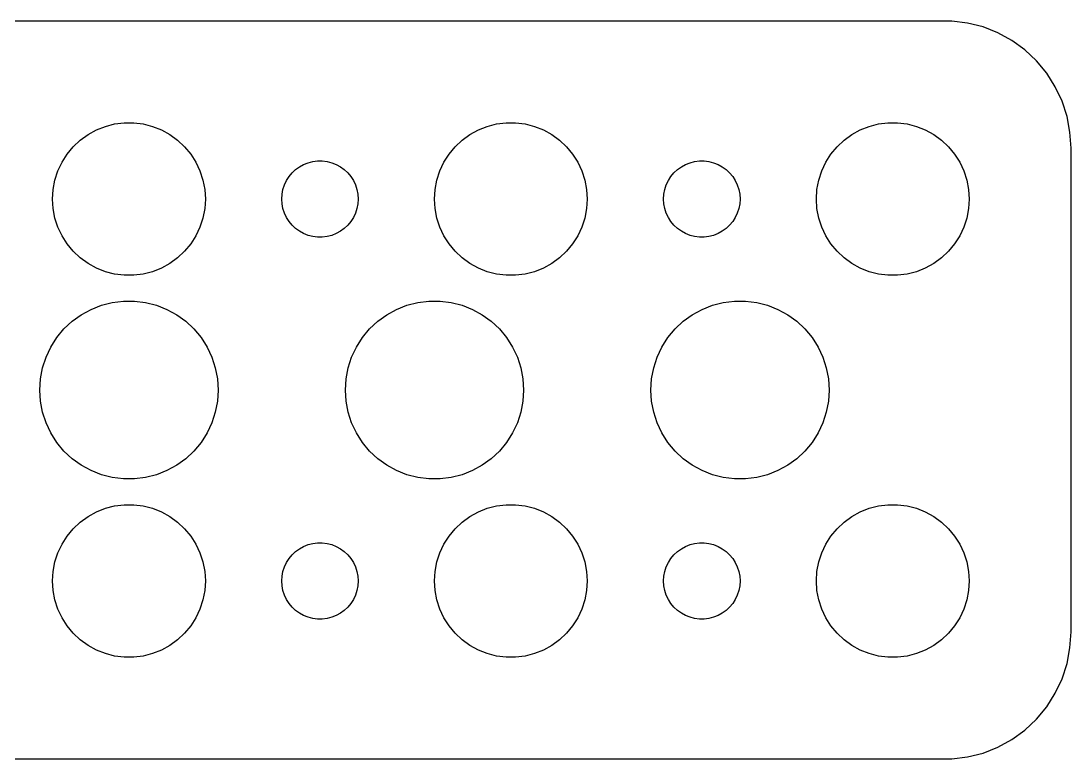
# Model space of a CAD drawing. Header units: metres. Extents: x -37 to 37, y 24.5 to 53.5.
# Drawn here: x -4.24 to 37, y 24.51 to 53.49 of the extents above; entities that cross this region are included whole.
import ezdxf

# ---------------------------------------------------------------- set-up
doc = ezdxf.new("R2010")
doc.units = ezdxf.units.M

msp = doc.modelspace()

# ---------------------------------------------------------------- linework, layer by layer
for p, q in [((32.3139, 53.4901), (-32.3139, 53.4901)), ((32.9369, 53.4114), (32.3139, 53.4901)), ((33.5451, 53.2553), (32.9369, 53.4114)), ((34.1289, 53.0241), (33.5451, 53.2553)), ((34.6791, 52.7216), (34.1289, 53.0241)), ((35.1871, 52.3526), (34.6791, 52.7216)), ((35.6448, 51.9227), (35.1871, 52.3526)), ((36.0451, 51.4389), (35.6448, 51.9227)), ((36.3815, 50.9088), (36.0451, 51.4389)), ((36.6489, 50.3406), (36.3815, 50.9088)), ((36.8429, 49.7434), (36.6489, 50.3406)), ((-0.56213, 49.4469), (-0.18837, 49.4941)), ((-0.18837, 49.4941), (0.18837, 49.4941)), ((0.18837, 49.4941), (0.56213, 49.4469)), ((14.4379, 49.4469), (14.8116, 49.4941)), ((14.8116, 49.4941), (15.1884, 49.4941)), ((15.1884, 49.4941), (15.5621, 49.4469)), ((29.4379, 49.4469), (29.8116, 49.4941)), ((29.8116, 49.4941), (30.1884, 49.4941)), ((30.1884, 49.4941), (30.5621, 49.4469)), ((36.9606, 49.1267), (36.8429, 49.7434)), ((-1.60747, 49.033), (-1.27733, 49.2145)), ((-1.27733, 49.2145), (-0.92705, 49.3532)), ((-0.92705, 49.3532), (-0.56213, 49.4469)), ((0.56213, 49.4469), (0.92705, 49.3532)), ((0.92705, 49.3532), (1.27733, 49.2145)), ((1.27733, 49.2145), (1.60747, 49.033)), ((13.3925, 49.033), (13.7227, 49.2145)), ((13.7227, 49.2145), (14.0729, 49.3532)), ((14.0729, 49.3532), (14.4379, 49.4469)), ((15.5621, 49.4469), (15.927, 49.3532)), ((15.927, 49.3532), (16.2773, 49.2145)), ((16.2773, 49.2145), (16.6075, 49.033)), ((28.3925, 49.033), (28.7227, 49.2145)), ((28.7227, 49.2145), (29.0729, 49.3532)), ((29.0729, 49.3532), (29.4379, 49.4469)), ((30.5621, 49.4469), (30.927, 49.3532)), ((30.927, 49.3532), (31.2773, 49.2145)), ((31.2773, 49.2145), (31.6075, 49.033)), ((37, 48.5), (36.9606, 49.1267)), ((-2.1869, 48.5536), (-1.91226, 48.8115)), ((-1.91226, 48.8115), (-1.60747, 49.033)), ((1.60747, 49.033), (1.91226, 48.8115)), ((1.91226, 48.8115), (2.1869, 48.5536)), ((12.8131, 48.5536), (13.0877, 48.8115)), ((13.0877, 48.8115), (13.3925, 49.033)), ((16.6075, 49.033), (16.9123, 48.8115)), ((16.9123, 48.8115), (17.1869, 48.5536)), ((27.8131, 48.5536), (28.0877, 48.8115)), ((28.0877, 48.8115), (28.3925, 49.033)), ((31.6075, 49.033), (31.9123, 48.8115)), ((31.9123, 48.8115), (32.1869, 48.5536)), ((-2.62891, 47.9453), (-2.42705, 48.2634)), ((-2.42705, 48.2634), (-2.1869, 48.5536)), ((2.1869, 48.5536), (2.42705, 48.2634)), ((2.42705, 48.2634), (2.62891, 47.9453)), ((12.3711, 47.9453), (12.5729, 48.2634)), ((12.5729, 48.2634), (12.8131, 48.5536)), ((17.1869, 48.5536), (17.427, 48.2634)), ((17.427, 48.2634), (17.6289, 47.9453)), ((27.3711, 47.9453), (27.5729, 48.2634)), ((27.5729, 48.2634), (27.8131, 48.5536)), ((32.1869, 48.5536), (32.427, 48.2634)), ((32.427, 48.2634), (32.6289, 47.9453)), ((37, 29.5), (37, 48.5)), ((-2.78932, 47.6044), (-2.62891, 47.9453)), ((2.62891, 47.9453), (2.78932, 47.6044)), ((6.69626, 47.7665), (6.86133, 47.8572)), ((6.86133, 47.8572), (7.03647, 47.9266)), ((7.03647, 47.9266), (7.21892, 47.9734)), ((7.21892, 47.9734), (7.40581, 47.997)), ((7.40581, 47.997), (7.59418, 47.997)), ((7.59418, 47.997), (7.78107, 47.9734)), ((7.78107, 47.9734), (7.96352, 47.9266)), ((7.96352, 47.9266), (8.13866, 47.8572)), ((8.13866, 47.8572), (8.30373, 47.7665)), ((12.2107, 47.6044), (12.3711, 47.9453)), ((17.6289, 47.9453), (17.7893, 47.6044)), ((21.6963, 47.7665), (21.8613, 47.8572)), ((21.8613, 47.8572), (22.0365, 47.9266)), ((22.0365, 47.9266), (22.2189, 47.9734)), ((22.2189, 47.9734), (22.4058, 47.997)), ((22.4058, 47.997), (22.5942, 47.997)), ((22.5942, 47.997), (22.7811, 47.9734)), ((22.7811, 47.9734), (22.9635, 47.9266)), ((22.9635, 47.9266), (23.1387, 47.8572)), ((23.1387, 47.8572), (23.3037, 47.7665)), ((27.2107, 47.6044), (27.3711, 47.9453)), ((32.6289, 47.9453), (32.7893, 47.6044)), ((-2.90575, 47.2461), (-2.78932, 47.6044)), ((2.78932, 47.6044), (2.90575, 47.2461)), ((6.28647, 47.3817), (6.40654, 47.5268)), ((6.40654, 47.5268), (6.54385, 47.6558)), ((6.54385, 47.6558), (6.69626, 47.7665)), ((8.30373, 47.7665), (8.45613, 47.6558)), ((8.45613, 47.6558), (8.59344, 47.5268)), ((8.59344, 47.5268), (8.71352, 47.3817)), ((12.0942, 47.2461), (12.2107, 47.6044)), ((17.7893, 47.6044), (17.9057, 47.2461)), ((21.2865, 47.3817), (21.4065, 47.5268)), ((21.4065, 47.5268), (21.5439, 47.6558)), ((21.5439, 47.6558), (21.6963, 47.7665)), ((23.3037, 47.7665), (23.4561, 47.6558)), ((23.4561, 47.6558), (23.5934, 47.5268)), ((23.5934, 47.5268), (23.7135, 47.3817)), ((27.0942, 47.2461), (27.2107, 47.6044)), ((32.7893, 47.6044), (32.9057, 47.2461)), ((-2.97633, 46.876), (-2.90575, 47.2461)), ((2.90575, 47.2461), (2.97633, 46.876)), ((6.04712, 46.873), (6.10533, 47.0522)), ((6.10533, 47.0522), (6.18553, 47.2226)), ((6.18553, 47.2226), (6.28647, 47.3817)), ((8.71352, 47.3817), (8.81445, 47.2226)), ((8.81445, 47.2226), (8.89465, 47.0522)), ((8.89465, 47.0522), (8.95287, 46.873)), ((12.0237, 46.876), (12.0942, 47.2461)), ((17.9057, 47.2461), (17.9763, 46.876)), ((21.0471, 46.873), (21.1053, 47.0522)), ((21.1053, 47.0522), (21.1855, 47.2226)), ((21.1855, 47.2226), (21.2865, 47.3817)), ((23.7135, 47.3817), (23.8145, 47.2226)), ((23.8145, 47.2226), (23.8947, 47.0522)), ((23.8947, 47.0522), (23.9529, 46.873)), ((27.0237, 46.876), (27.0942, 47.2461)), ((32.9057, 47.2461), (32.9763, 46.876)), ((-3, 46.5), (-2.97633, 46.876)), ((2.97633, 46.876), (3, 46.5)), ((6, 46.5), (6.01183, 46.688)), ((6.01183, 46.688), (6.04712, 46.873)), ((8.95287, 46.873), (8.98816, 46.688)), ((8.98816, 46.688), (9, 46.5)), ((12, 46.5), (12.0237, 46.876)), ((17.9763, 46.876), (18, 46.5)), ((21, 46.5), (21.0118, 46.688)), ((21.0118, 46.688), (21.0471, 46.873)), ((23.9529, 46.873), (23.9882, 46.688)), ((23.9882, 46.688), (24, 46.5)), ((27, 46.5), (27.0237, 46.876)), ((32.9763, 46.876), (33, 46.5)), ((-2.97633, 46.124), (-3, 46.5)), ((3, 46.5), (2.97633, 46.124)), ((6.01183, 46.312), (6, 46.5)), ((6.04712, 46.127), (6.01183, 46.312)), ((8.98816, 46.312), (8.95287, 46.127)), ((9, 46.5), (8.98816, 46.312)), ((12.0237, 46.124), (12, 46.5)), ((18, 46.5), (17.9763, 46.124)), ((21.0118, 46.312), (21, 46.5)), ((21.0471, 46.127), (21.0118, 46.312)), ((23.9882, 46.312), (23.9529, 46.127)), ((24, 46.5), (23.9882, 46.312)), ((27.0237, 46.124), (27, 46.5)), ((33, 46.5), (32.9763, 46.124)), ((-2.90575, 45.7539), (-2.97633, 46.124)), ((2.97633, 46.124), (2.90575, 45.7539)), ((6.10533, 45.9478), (6.04712, 46.127)), ((6.18553, 45.7774), (6.10533, 45.9478)), ((6.28647, 45.6183), (6.18553, 45.7774)), ((8.81445, 45.7774), (8.71352, 45.6183)), ((8.89465, 45.9478), (8.81445, 45.7774)), ((8.95287, 46.127), (8.89465, 45.9478)), ((12.0942, 45.7539), (12.0237, 46.124)), ((17.9763, 46.124), (17.9057, 45.7539)), ((21.1053, 45.9478), (21.0471, 46.127)), ((21.1855, 45.7774), (21.1053, 45.9478)), ((21.2865, 45.6183), (21.1855, 45.7774)), ((23.8145, 45.7774), (23.7135, 45.6183)), ((23.8947, 45.9478), (23.8145, 45.7774)), ((23.9529, 46.127), (23.8947, 45.9478)), ((27.0942, 45.7539), (27.0237, 46.124)), ((32.9763, 46.124), (32.9057, 45.7539)), ((-2.78932, 45.3956), (-2.90575, 45.7539)), ((-2.62891, 45.0547), (-2.78932, 45.3956)), ((2.78932, 45.3956), (2.62891, 45.0547)), ((2.90575, 45.7539), (2.78932, 45.3956)), ((6.40654, 45.4732), (6.28647, 45.6183)), ((6.54385, 45.3442), (6.40654, 45.4732)), ((8.59344, 45.4732), (8.45613, 45.3442)), ((8.71352, 45.6183), (8.59344, 45.4732)), ((12.2107, 45.3956), (12.0942, 45.7539)), ((12.3711, 45.0547), (12.2107, 45.3956)), ((17.7893, 45.3956), (17.6289, 45.0547)), ((17.9057, 45.7539), (17.7893, 45.3956)), ((21.4065, 45.4732), (21.2865, 45.6183)), ((21.5439, 45.3442), (21.4065, 45.4732)), ((23.5934, 45.4732), (23.4561, 45.3442)), ((23.7135, 45.6183), (23.5934, 45.4732)), ((27.2107, 45.3956), (27.0942, 45.7539)), ((27.3711, 45.0547), (27.2107, 45.3956)), ((32.7893, 45.3956), (32.6289, 45.0547)), ((32.9057, 45.7539), (32.7893, 45.3956)), ((-2.42705, 44.7366), (-2.62891, 45.0547)), ((2.62891, 45.0547), (2.42705, 44.7366)), ((6.69626, 45.2335), (6.54385, 45.3442)), ((6.86133, 45.1427), (6.69626, 45.2335)), ((7.03647, 45.0734), (6.86133, 45.1427)), ((7.21892, 45.0266), (7.03647, 45.0734)), ((7.40581, 45.0029), (7.21892, 45.0266)), ((7.59418, 45.0029), (7.40581, 45.0029)), ((7.78107, 45.0266), (7.59418, 45.0029)), ((7.96352, 45.0734), (7.78107, 45.0266)), ((8.13866, 45.1427), (7.96352, 45.0734)), ((8.30373, 45.2335), (8.13866, 45.1427)), ((8.45613, 45.3442), (8.30373, 45.2335)), ((12.5729, 44.7366), (12.3711, 45.0547)), ((17.6289, 45.0547), (17.427, 44.7366)), ((21.6963, 45.2335), (21.5439, 45.3442)), ((21.8613, 45.1427), (21.6963, 45.2335)), ((22.0365, 45.0734), (21.8613, 45.1427)), ((22.2189, 45.0266), (22.0365, 45.0734)), ((22.4058, 45.0029), (22.2189, 45.0266)), ((22.5942, 45.0029), (22.4058, 45.0029)), ((22.7811, 45.0266), (22.5942, 45.0029)), ((22.9635, 45.0734), (22.7811, 45.0266)), ((23.1387, 45.1427), (22.9635, 45.0734)), ((23.3037, 45.2335), (23.1387, 45.1427)), ((23.4561, 45.3442), (23.3037, 45.2335)), ((27.5729, 44.7366), (27.3711, 45.0547)), ((32.6289, 45.0547), (32.427, 44.7366)), ((-2.1869, 44.4464), (-2.42705, 44.7366)), ((2.42705, 44.7366), (2.1869, 44.4464)), ((12.8131, 44.4464), (12.5729, 44.7366)), ((17.427, 44.7366), (17.1869, 44.4464)), ((27.8131, 44.4464), (27.5729, 44.7366)), ((32.427, 44.7366), (32.1869, 44.4464)), ((-1.91226, 44.1884), (-2.1869, 44.4464)), ((-1.60747, 43.967), (-1.91226, 44.1884)), ((1.91226, 44.1884), (1.60747, 43.967)), ((2.1869, 44.4464), (1.91226, 44.1884)), ((13.0877, 44.1884), (12.8131, 44.4464)), ((13.3925, 43.967), (13.0877, 44.1884)), ((16.9123, 44.1884), (16.6075, 43.967)), ((17.1869, 44.4464), (16.9123, 44.1884)), ((28.0877, 44.1884), (27.8131, 44.4464)), ((28.3925, 43.967), (28.0877, 44.1884)), ((31.9123, 44.1884), (31.6075, 43.967)), ((32.1869, 44.4464), (31.9123, 44.1884)), ((-1.27733, 43.7855), (-1.60747, 43.967)), ((-0.92705, 43.6468), (-1.27733, 43.7855)), ((1.27733, 43.7855), (0.92705, 43.6468)), ((1.60747, 43.967), (1.27733, 43.7855)), ((13.7227, 43.7855), (13.3925, 43.967)), ((14.0729, 43.6468), (13.7227, 43.7855)), ((16.2773, 43.7855), (15.927, 43.6468)), ((16.6075, 43.967), (16.2773, 43.7855)), ((28.7227, 43.7855), (28.3925, 43.967)), ((29.0729, 43.6468), (28.7227, 43.7855)), ((31.2773, 43.7855), (30.927, 43.6468)), ((31.6075, 43.967), (31.2773, 43.7855)), ((-0.56213, 43.5531), (-0.92705, 43.6468)), ((-0.18837, 43.5059), (-0.56213, 43.5531)), ((0.18837, 43.5059), (-0.18837, 43.5059)), ((0.56213, 43.5531), (0.18837, 43.5059)), ((0.92705, 43.6468), (0.56213, 43.5531)), ((14.4379, 43.5531), (14.0729, 43.6468)), ((14.8116, 43.5059), (14.4379, 43.5531)), ((15.1884, 43.5059), (14.8116, 43.5059)), ((15.5621, 43.5531), (15.1884, 43.5059)), ((15.927, 43.6468), (15.5621, 43.5531)), ((29.4379, 43.5531), (29.0729, 43.6468)), ((29.8116, 43.5059), (29.4379, 43.5531)), ((30.1884, 43.5059), (29.8116, 43.5059)), ((30.5621, 43.5531), (30.1884, 43.5059)), ((30.927, 43.6468), (30.5621, 43.5531)), ((-0.65582, 42.438), (-0.21976, 42.4931)), ((-0.21976, 42.4931), (0.21976, 42.4931)), ((0.21976, 42.4931), (0.65582, 42.438)), ((11.3442, 42.438), (11.7802, 42.4931)), ((11.7802, 42.4931), (12.2198, 42.4931)), ((12.2198, 42.4931), (12.6558, 42.438)), ((23.3442, 42.438), (23.7802, 42.4931)), ((23.7802, 42.4931), (24.2198, 42.4931)), ((24.2198, 42.4931), (24.6558, 42.438)), ((-1.87538, 41.9551), (-1.49022, 42.1669)), ((-1.49022, 42.1669), (-1.08156, 42.3287)), ((-1.08156, 42.3287), (-0.65582, 42.438)), ((0.65582, 42.438), (1.08156, 42.3287)), ((1.08156, 42.3287), (1.49022, 42.1669)), ((1.49022, 42.1669), (1.87538, 41.9551)), ((10.1246, 41.9551), (10.5098, 42.1669)), ((10.5098, 42.1669), (10.9184, 42.3287)), ((10.9184, 42.3287), (11.3442, 42.438)), ((12.6558, 42.438), (13.0816, 42.3287)), ((13.0816, 42.3287), (13.4902, 42.1669)), ((13.4902, 42.1669), (13.8754, 41.9551)), ((22.1246, 41.9551), (22.5098, 42.1669)), ((22.5098, 42.1669), (22.9184, 42.3287)), ((22.9184, 42.3287), (23.3442, 42.438)), ((24.6558, 42.438), (25.0816, 42.3287)), ((25.0816, 42.3287), (25.4902, 42.1669)), ((25.4902, 42.1669), (25.8754, 41.9551)), ((-2.55138, 41.3959), (-2.23097, 41.6968)), ((-2.23097, 41.6968), (-1.87538, 41.9551)), ((1.87538, 41.9551), (2.23097, 41.6968)), ((2.23097, 41.6968), (2.55138, 41.3959)), ((9.44861, 41.3959), (9.76901, 41.6968)), ((9.76901, 41.6968), (10.1246, 41.9551)), ((13.8754, 41.9551), (14.231, 41.6968)), ((14.231, 41.6968), (14.5514, 41.3959)), ((21.4486, 41.3959), (21.769, 41.6968)), ((21.769, 41.6968), (22.1246, 41.9551)), ((25.8754, 41.9551), (26.231, 41.6968)), ((26.231, 41.6968), (26.5514, 41.3959)), ((-2.83156, 41.0572), (-2.55138, 41.3959)), ((2.55138, 41.3959), (2.83156, 41.0572)), ((9.16843, 41.0572), (9.44861, 41.3959)), ((14.5514, 41.3959), (14.8316, 41.0572)), ((21.1684, 41.0572), (21.4486, 41.3959)), ((26.5514, 41.3959), (26.8316, 41.0572)), ((-3.06706, 40.6861), (-2.83156, 41.0572)), ((2.83156, 41.0572), (3.06706, 40.6861)), ((8.93292, 40.6861), (9.16843, 41.0572)), ((14.8316, 41.0572), (15.0671, 40.6861)), ((20.9329, 40.6861), (21.1684, 41.0572)), ((26.8316, 41.0572), (27.0671, 40.6861)), ((-3.25421, 40.2884), (-3.06706, 40.6861)), ((3.06706, 40.6861), (3.25421, 40.2884)), ((8.74577, 40.2884), (8.93292, 40.6861)), ((15.0671, 40.6861), (15.2542, 40.2884)), ((20.7458, 40.2884), (20.9329, 40.6861)), ((27.0671, 40.6861), (27.2542, 40.2884)), ((-3.39003, 39.8704), (-3.25421, 40.2884)), ((3.25421, 40.2884), (3.39003, 39.8704)), ((8.60995, 39.8704), (8.74577, 40.2884)), ((15.2542, 40.2884), (15.39, 39.8704)), ((20.61, 39.8704), (20.7458, 40.2884)), ((27.2542, 40.2884), (27.39, 39.8704)), ((-3.4724, 39.4387), (-3.39003, 39.8704)), ((3.39003, 39.8704), (3.4724, 39.4387)), ((8.52759, 39.4387), (8.60995, 39.8704)), ((15.39, 39.8704), (15.4724, 39.4387)), ((20.5276, 39.4387), (20.61, 39.8704)), ((27.39, 39.8704), (27.4724, 39.4387)), ((-3.5, 39), (-3.4724, 39.4387)), ((3.4724, 39.4387), (3.5, 39)), ((8.5, 39), (8.52759, 39.4387)), ((15.4724, 39.4387), (15.5, 39)), ((20.5, 39), (20.5276, 39.4387)), ((27.4724, 39.4387), (27.5, 39)), ((-3.4724, 38.5613), (-3.5, 39)), ((3.5, 39), (3.4724, 38.5613)), ((8.52759, 38.5613), (8.5, 39)), ((15.5, 39), (15.4724, 38.5613)), ((20.5276, 38.5613), (20.5, 39)), ((27.5, 39), (27.4724, 38.5613)), ((-3.39003, 38.1296), (-3.4724, 38.5613)), ((3.4724, 38.5613), (3.39003, 38.1296)), ((8.60995, 38.1296), (8.52759, 38.5613)), ((15.4724, 38.5613), (15.39, 38.1296)), ((20.61, 38.1296), (20.5276, 38.5613)), ((27.4724, 38.5613), (27.39, 38.1296)), ((-3.25421, 37.7116), (-3.39003, 38.1296)), ((3.39003, 38.1296), (3.25421, 37.7116)), ((8.74577, 37.7116), (8.60995, 38.1296)), ((15.39, 38.1296), (15.2542, 37.7116)), ((20.7458, 37.7116), (20.61, 38.1296)), ((27.39, 38.1296), (27.2542, 37.7116)), ((-3.06706, 37.3139), (-3.25421, 37.7116)), ((3.25421, 37.7116), (3.06706, 37.3139)), ((8.93292, 37.3139), (8.74577, 37.7116)), ((15.2542, 37.7116), (15.0671, 37.3139)), ((20.9329, 37.3139), (20.7458, 37.7116)), ((27.2542, 37.7116), (27.0671, 37.3139)), ((-2.83156, 36.9428), (-3.06706, 37.3139)), ((3.06706, 37.3139), (2.83156, 36.9428)), ((9.16843, 36.9428), (8.93292, 37.3139)), ((15.0671, 37.3139), (14.8316, 36.9428)), ((21.1684, 36.9428), (20.9329, 37.3139)), ((27.0671, 37.3139), (26.8316, 36.9428)), ((-2.55138, 36.6041), (-2.83156, 36.9428)), ((2.83156, 36.9428), (2.55138, 36.6041)), ((9.44861, 36.6041), (9.16843, 36.9428)), ((14.8316, 36.9428), (14.5514, 36.6041)), ((21.4486, 36.6041), (21.1684, 36.9428)), ((26.8316, 36.9428), (26.5514, 36.6041)), ((-2.23097, 36.3032), (-2.55138, 36.6041)), ((-1.87538, 36.0449), (-2.23097, 36.3032)), ((2.23097, 36.3032), (1.87538, 36.0449)), ((2.55138, 36.6041), (2.23097, 36.3032)), ((9.76901, 36.3032), (9.44861, 36.6041)), ((10.1246, 36.0449), (9.76901, 36.3032)), ((14.231, 36.3032), (13.8754, 36.0449)), ((14.5514, 36.6041), (14.231, 36.3032)), ((21.769, 36.3032), (21.4486, 36.6041)), ((22.1246, 36.0449), (21.769, 36.3032)), ((26.231, 36.3032), (25.8754, 36.0449)), ((26.5514, 36.6041), (26.231, 36.3032)), ((-1.49022, 35.8331), (-1.87538, 36.0449)), ((1.87538, 36.0449), (1.49022, 35.8331)), ((10.5098, 35.8331), (10.1246, 36.0449)), ((13.8754, 36.0449), (13.4902, 35.8331)), ((22.5098, 35.8331), (22.1246, 36.0449)), ((25.8754, 36.0449), (25.4902, 35.8331)), ((-1.08156, 35.6713), (-1.49022, 35.8331)), ((-0.65582, 35.562), (-1.08156, 35.6713)), ((-0.21976, 35.5069), (-0.65582, 35.562)), ((0.21976, 35.5069), (-0.21976, 35.5069)), ((0.65582, 35.562), (0.21976, 35.5069)), ((1.08156, 35.6713), (0.65582, 35.562)), ((1.49022, 35.8331), (1.08156, 35.6713)), ((10.9184, 35.6713), (10.5098, 35.8331)), ((11.3442, 35.562), (10.9184, 35.6713)), ((11.7802, 35.5069), (11.3442, 35.562)), ((12.2198, 35.5069), (11.7802, 35.5069)), ((12.6558, 35.562), (12.2198, 35.5069)), ((13.0816, 35.6713), (12.6558, 35.562)), ((13.4902, 35.8331), (13.0816, 35.6713)), ((22.9184, 35.6713), (22.5098, 35.8331)), ((23.3442, 35.562), (22.9184, 35.6713)), ((23.7802, 35.5069), (23.3442, 35.562)), ((24.2198, 35.5069), (23.7802, 35.5069)), ((24.6558, 35.562), (24.2198, 35.5069)), ((25.0816, 35.6713), (24.6558, 35.562)), ((25.4902, 35.8331), (25.0816, 35.6713)), ((-1.27733, 34.2145), (-0.92705, 34.3532)), ((-0.92705, 34.3532), (-0.56213, 34.4469)), ((-0.56213, 34.4469), (-0.18837, 34.4941)), ((-0.18837, 34.4941), (0.18837, 34.4941)), ((0.18837, 34.4941), (0.56213, 34.4469)), ((0.56213, 34.4469), (0.92705, 34.3532)), ((0.92705, 34.3532), (1.27733, 34.2145)), ((13.7227, 34.2145), (14.0729, 34.3532)), ((14.0729, 34.3532), (14.4379, 34.4469)), ((14.4379, 34.4469), (14.8116, 34.4941)), ((14.8116, 34.4941), (15.1884, 34.4941)), ((15.1884, 34.4941), (15.5621, 34.4469)), ((15.5621, 34.4469), (15.927, 34.3532)), ((15.927, 34.3532), (16.2773, 34.2145)), ((28.7227, 34.2145), (29.0729, 34.3532)), ((29.0729, 34.3532), (29.4379, 34.4469)), ((29.4379, 34.4469), (29.8116, 34.4941)), ((29.8116, 34.4941), (30.1884, 34.4941)), ((30.1884, 34.4941), (30.5621, 34.4469)), ((30.5621, 34.4469), (30.927, 34.3532)), ((30.927, 34.3532), (31.2773, 34.2145)), ((-1.91226, 33.8116), (-1.60747, 34.033)), ((-1.60747, 34.033), (-1.27733, 34.2145)), ((1.27733, 34.2145), (1.60747, 34.033)), ((1.60747, 34.033), (1.91226, 33.8116)), ((13.0877, 33.8116), (13.3925, 34.033)), ((13.3925, 34.033), (13.7227, 34.2145)), ((16.2773, 34.2145), (16.6075, 34.033)), ((16.6075, 34.033), (16.9123, 33.8116)), ((28.0877, 33.8116), (28.3925, 34.033)), ((28.3925, 34.033), (28.7227, 34.2145)), ((31.2773, 34.2145), (31.6075, 34.033)), ((31.6075, 34.033), (31.9123, 33.8116)), ((-2.42705, 33.2634), (-2.1869, 33.5536)), ((-2.1869, 33.5536), (-1.91226, 33.8116)), ((1.91226, 33.8116), (2.1869, 33.5536)), ((2.1869, 33.5536), (2.42705, 33.2634)), ((12.5729, 33.2634), (12.8131, 33.5536)), ((12.8131, 33.5536), (13.0877, 33.8116)), ((16.9123, 33.8116), (17.1869, 33.5536)), ((17.1869, 33.5536), (17.427, 33.2634)), ((27.5729, 33.2634), (27.8131, 33.5536)), ((27.8131, 33.5536), (28.0877, 33.8116)), ((31.9123, 33.8116), (32.1869, 33.5536)), ((32.1869, 33.5536), (32.427, 33.2634)), ((-2.62891, 32.9453), (-2.42705, 33.2634)), ((2.42705, 33.2634), (2.62891, 32.9453)), ((7.21892, 32.9734), (7.40581, 32.9971)), ((7.40581, 32.9971), (7.59418, 32.9971)), ((7.59418, 32.9971), (7.78107, 32.9734)), ((12.3711, 32.9453), (12.5729, 33.2634)), ((17.427, 33.2634), (17.6289, 32.9453)), ((22.2189, 32.9734), (22.4058, 32.9971)), ((22.4058, 32.9971), (22.5942, 32.9971)), ((22.5942, 32.9971), (22.7811, 32.9734)), ((27.3711, 32.9453), (27.5729, 33.2634)), ((32.427, 33.2634), (32.6289, 32.9453)), ((-2.90575, 32.2461), (-2.78932, 32.6044)), ((-2.78932, 32.6044), (-2.62891, 32.9453)), ((2.62891, 32.9453), (2.78932, 32.6044)), ((2.78932, 32.6044), (2.90575, 32.2461)), ((6.40654, 32.5268), (6.54385, 32.6558)), ((6.54385, 32.6558), (6.69626, 32.7665)), ((6.69626, 32.7665), (6.86133, 32.8573)), ((6.86133, 32.8573), (7.03647, 32.9266)), ((7.03647, 32.9266), (7.21892, 32.9734)), ((7.78107, 32.9734), (7.96352, 32.9266)), ((7.96352, 32.9266), (8.13866, 32.8573)), ((8.13866, 32.8573), (8.30373, 32.7665)), ((8.30373, 32.7665), (8.45613, 32.6558)), ((8.45613, 32.6558), (8.59344, 32.5268)), ((12.0942, 32.2461), (12.2107, 32.6044)), ((12.2107, 32.6044), (12.3711, 32.9453)), ((17.6289, 32.9453), (17.7893, 32.6044)), ((17.7893, 32.6044), (17.9057, 32.2461)), ((21.4065, 32.5268), (21.5439, 32.6558)), ((21.5439, 32.6558), (21.6963, 32.7665)), ((21.6963, 32.7665), (21.8613, 32.8573)), ((21.8613, 32.8573), (22.0365, 32.9266)), ((22.0365, 32.9266), (22.2189, 32.9734)), ((22.7811, 32.9734), (22.9635, 32.9266)), ((22.9635, 32.9266), (23.1387, 32.8573)), ((23.1387, 32.8573), (23.3037, 32.7665)), ((23.3037, 32.7665), (23.4561, 32.6558)), ((23.4561, 32.6558), (23.5934, 32.5268)), ((27.0942, 32.2461), (27.2107, 32.6044)), ((27.2107, 32.6044), (27.3711, 32.9453)), ((32.6289, 32.9453), (32.7893, 32.6044)), ((32.7893, 32.6044), (32.9057, 32.2461)), ((-2.97633, 31.876), (-2.90575, 32.2461)), ((2.90575, 32.2461), (2.97633, 31.876)), ((6.10533, 32.0522), (6.18553, 32.2226)), ((6.18553, 32.2226), (6.28647, 32.3817)), ((6.28647, 32.3817), (6.40654, 32.5268)), ((8.59344, 32.5268), (8.71352, 32.3817)), ((8.71352, 32.3817), (8.81445, 32.2226)), ((8.81445, 32.2226), (8.89465, 32.0522)), ((12.0237, 31.876), (12.0942, 32.2461)), ((17.9057, 32.2461), (17.9763, 31.876)), ((21.1053, 32.0522), (21.1855, 32.2226)), ((21.1855, 32.2226), (21.2865, 32.3817)), ((21.2865, 32.3817), (21.4065, 32.5268)), ((23.5934, 32.5268), (23.7135, 32.3817)), ((23.7135, 32.3817), (23.8145, 32.2226)), ((23.8145, 32.2226), (23.8947, 32.0522)), ((27.0237, 31.876), (27.0942, 32.2461)), ((32.9057, 32.2461), (32.9763, 31.876)), ((-3, 31.5), (-2.97633, 31.876)), ((2.97633, 31.876), (3, 31.5)), ((6.01183, 31.688), (6.04712, 31.873)), ((6.04712, 31.873), (6.10533, 32.0522)), ((8.89465, 32.0522), (8.95287, 31.873)), ((8.95287, 31.873), (8.98816, 31.688)), ((12, 31.5), (12.0237, 31.876)), ((17.9763, 31.876), (18, 31.5)), ((21.0118, 31.688), (21.0471, 31.873)), ((21.0471, 31.873), (21.1053, 32.0522)), ((23.8947, 32.0522), (23.9529, 31.873)), ((23.9529, 31.873), (23.9882, 31.688)), ((27, 31.5), (27.0237, 31.876)), ((32.9763, 31.876), (33, 31.5)), ((-2.97633, 31.124), (-3, 31.5)), ((3, 31.5), (2.97633, 31.124)), ((6, 31.5), (6.01183, 31.688)), ((6.01183, 31.312), (6, 31.5)), ((8.98816, 31.688), (9, 31.5)), ((9, 31.5), (8.98816, 31.312)), ((12.0237, 31.124), (12, 31.5)), ((18, 31.5), (17.9763, 31.124)), ((21, 31.5), (21.0118, 31.688)), ((21.0118, 31.312), (21, 31.5)), ((23.9882, 31.688), (24, 31.5)), ((24, 31.5), (23.9882, 31.312)), ((27.0237, 31.124), (27, 31.5)), ((33, 31.5), (32.9763, 31.124)), ((-2.90575, 30.7539), (-2.97633, 31.124)), ((2.97633, 31.124), (2.90575, 30.7539)), ((6.04712, 31.127), (6.01183, 31.312)), ((6.10533, 30.9478), (6.04712, 31.127)), ((6.18553, 30.7774), (6.10533, 30.9478)), ((8.89465, 30.9478), (8.81445, 30.7774)), ((8.95287, 31.127), (8.89465, 30.9478)), ((8.98816, 31.312), (8.95287, 31.127)), ((12.0942, 30.7539), (12.0237, 31.124)), ((17.9763, 31.124), (17.9057, 30.7539)), ((21.0471, 31.127), (21.0118, 31.312)), ((21.1053, 30.9478), (21.0471, 31.127)), ((21.1855, 30.7774), (21.1053, 30.9478)), ((23.8947, 30.9478), (23.8145, 30.7774)), ((23.9529, 31.127), (23.8947, 30.9478)), ((23.9882, 31.312), (23.9529, 31.127)), ((27.0942, 30.7539), (27.0237, 31.124)), ((32.9763, 31.124), (32.9057, 30.7539)), ((-2.78932, 30.3956), (-2.90575, 30.7539)), ((2.90575, 30.7539), (2.78932, 30.3956)), ((6.28647, 30.6183), (6.18553, 30.7774)), ((6.40654, 30.4732), (6.28647, 30.6183)), ((8.71352, 30.6183), (8.59344, 30.4732)), ((8.81445, 30.7774), (8.71352, 30.6183)), ((12.2107, 30.3956), (12.0942, 30.7539)), ((17.9057, 30.7539), (17.7893, 30.3956)), ((21.2865, 30.6183), (21.1855, 30.7774)), ((21.4065, 30.4732), (21.2865, 30.6183)), ((23.7135, 30.6183), (23.5934, 30.4732)), ((23.8145, 30.7774), (23.7135, 30.6183)), ((27.2107, 30.3956), (27.0942, 30.7539)), ((32.9057, 30.7539), (32.7893, 30.3956)), ((-2.62891, 30.0547), (-2.78932, 30.3956)), ((2.78932, 30.3956), (2.62891, 30.0547)), ((6.54385, 30.3442), (6.40654, 30.4732)), ((6.69626, 30.2335), (6.54385, 30.3442)), ((6.86133, 30.1428), (6.69626, 30.2335)), ((7.03647, 30.0734), (6.86133, 30.1428)), ((8.13866, 30.1428), (7.96352, 30.0734)), ((8.30373, 30.2335), (8.13866, 30.1428)), ((8.45613, 30.3442), (8.30373, 30.2335)), ((8.59344, 30.4732), (8.45613, 30.3442)), ((12.3711, 30.0547), (12.2107, 30.3956)), ((17.7893, 30.3956), (17.6289, 30.0547)), ((21.5439, 30.3442), (21.4065, 30.4732)), ((21.6963, 30.2335), (21.5439, 30.3442)), ((21.8613, 30.1428), (21.6963, 30.2335)), ((22.0365, 30.0734), (21.8613, 30.1428)), ((23.1387, 30.1428), (22.9635, 30.0734)), ((23.3037, 30.2335), (23.1387, 30.1428)), ((23.4561, 30.3442), (23.3037, 30.2335)), ((23.5934, 30.4732), (23.4561, 30.3442)), ((27.3711, 30.0547), (27.2107, 30.3956)), ((32.7893, 30.3956), (32.6289, 30.0547)), ((-2.42705, 29.7366), (-2.62891, 30.0547)), ((-2.1869, 29.4464), (-2.42705, 29.7366)), ((2.42705, 29.7366), (2.1869, 29.4464)), ((2.62891, 30.0547), (2.42705, 29.7366)), ((7.21892, 30.0266), (7.03647, 30.0734)), ((7.40581, 30.003), (7.21892, 30.0266)), ((7.59418, 30.003), (7.40581, 30.003)), ((7.78107, 30.0266), (7.59418, 30.003)), ((7.96352, 30.0734), (7.78107, 30.0266)), ((12.5729, 29.7366), (12.3711, 30.0547)), ((12.8131, 29.4464), (12.5729, 29.7366)), ((17.427, 29.7366), (17.1869, 29.4464)), ((17.6289, 30.0547), (17.427, 29.7366)), ((22.2189, 30.0266), (22.0365, 30.0734)), ((22.4058, 30.003), (22.2189, 30.0266)), ((22.5942, 30.003), (22.4058, 30.003)), ((22.7811, 30.0266), (22.5942, 30.003)), ((22.9635, 30.0734), (22.7811, 30.0266)), ((27.5729, 29.7366), (27.3711, 30.0547)), ((27.8131, 29.4464), (27.5729, 29.7366)), ((32.427, 29.7366), (32.1869, 29.4464)), ((32.6289, 30.0547), (32.427, 29.7366)), ((-1.91226, 29.1885), (-2.1869, 29.4464)), ((2.1869, 29.4464), (1.91226, 29.1885)), ((13.0877, 29.1885), (12.8131, 29.4464)), ((17.1869, 29.4464), (16.9123, 29.1885)), ((28.0877, 29.1885), (27.8131, 29.4464)), ((32.1869, 29.4464), (31.9123, 29.1885)), ((36.9606, 28.8733), (37, 29.5)), ((-1.60747, 28.967), (-1.91226, 29.1885)), ((-1.27733, 28.7855), (-1.60747, 28.967)), ((1.60747, 28.967), (1.27733, 28.7855)), ((1.91226, 29.1885), (1.60747, 28.967)), ((13.3925, 28.967), (13.0877, 29.1885)), ((13.7227, 28.7855), (13.3925, 28.967)), ((16.6075, 28.967), (16.2773, 28.7855)), ((16.9123, 29.1885), (16.6075, 28.967)), ((28.3925, 28.967), (28.0877, 29.1885)), ((28.7227, 28.7855), (28.3925, 28.967)), ((31.6075, 28.967), (31.2773, 28.7855)), ((31.9123, 29.1885), (31.6075, 28.967)), ((36.8429, 28.2566), (36.9606, 28.8733)), ((-0.92705, 28.6468), (-1.27733, 28.7855)), ((-0.56213, 28.5531), (-0.92705, 28.6468)), ((-0.18837, 28.5059), (-0.56213, 28.5531)), ((0.18837, 28.5059), (-0.18837, 28.5059)), ((0.56213, 28.5531), (0.18837, 28.5059)), ((0.92705, 28.6468), (0.56213, 28.5531)), ((1.27733, 28.7855), (0.92705, 28.6468)), ((14.0729, 28.6468), (13.7227, 28.7855)), ((14.4379, 28.5531), (14.0729, 28.6468)), ((14.8116, 28.5059), (14.4379, 28.5531)), ((15.1884, 28.5059), (14.8116, 28.5059)), ((15.5621, 28.5531), (15.1884, 28.5059)), ((15.927, 28.6468), (15.5621, 28.5531)), ((16.2773, 28.7855), (15.927, 28.6468)), ((29.0729, 28.6468), (28.7227, 28.7855)), ((29.4379, 28.5531), (29.0729, 28.6468)), ((29.8116, 28.5059), (29.4379, 28.5531)), ((30.1884, 28.5059), (29.8116, 28.5059)), ((30.5621, 28.5531), (30.1884, 28.5059)), ((30.927, 28.6468), (30.5621, 28.5531)), ((31.2773, 28.7855), (30.927, 28.6468)), ((36.6489, 27.6594), (36.8429, 28.2566)), ((36.3815, 27.0912), (36.6489, 27.6594)), ((36.0451, 26.5611), (36.3815, 27.0912)), ((35.6448, 26.0773), (36.0451, 26.5611)), ((35.1871, 25.6474), (35.6448, 26.0773)), ((34.6791, 25.2784), (35.1871, 25.6474)), ((34.1289, 24.9759), (34.6791, 25.2784)), ((32.9369, 24.5886), (33.5451, 24.7447)), ((33.5451, 24.7447), (34.1289, 24.9759)), ((-32.3139, 24.5099), (32.3139, 24.5099)), ((32.3139, 24.5099), (32.9369, 24.5886))]:
    msp.add_line(p, q)

doc.saveas('drawing.dxf')
